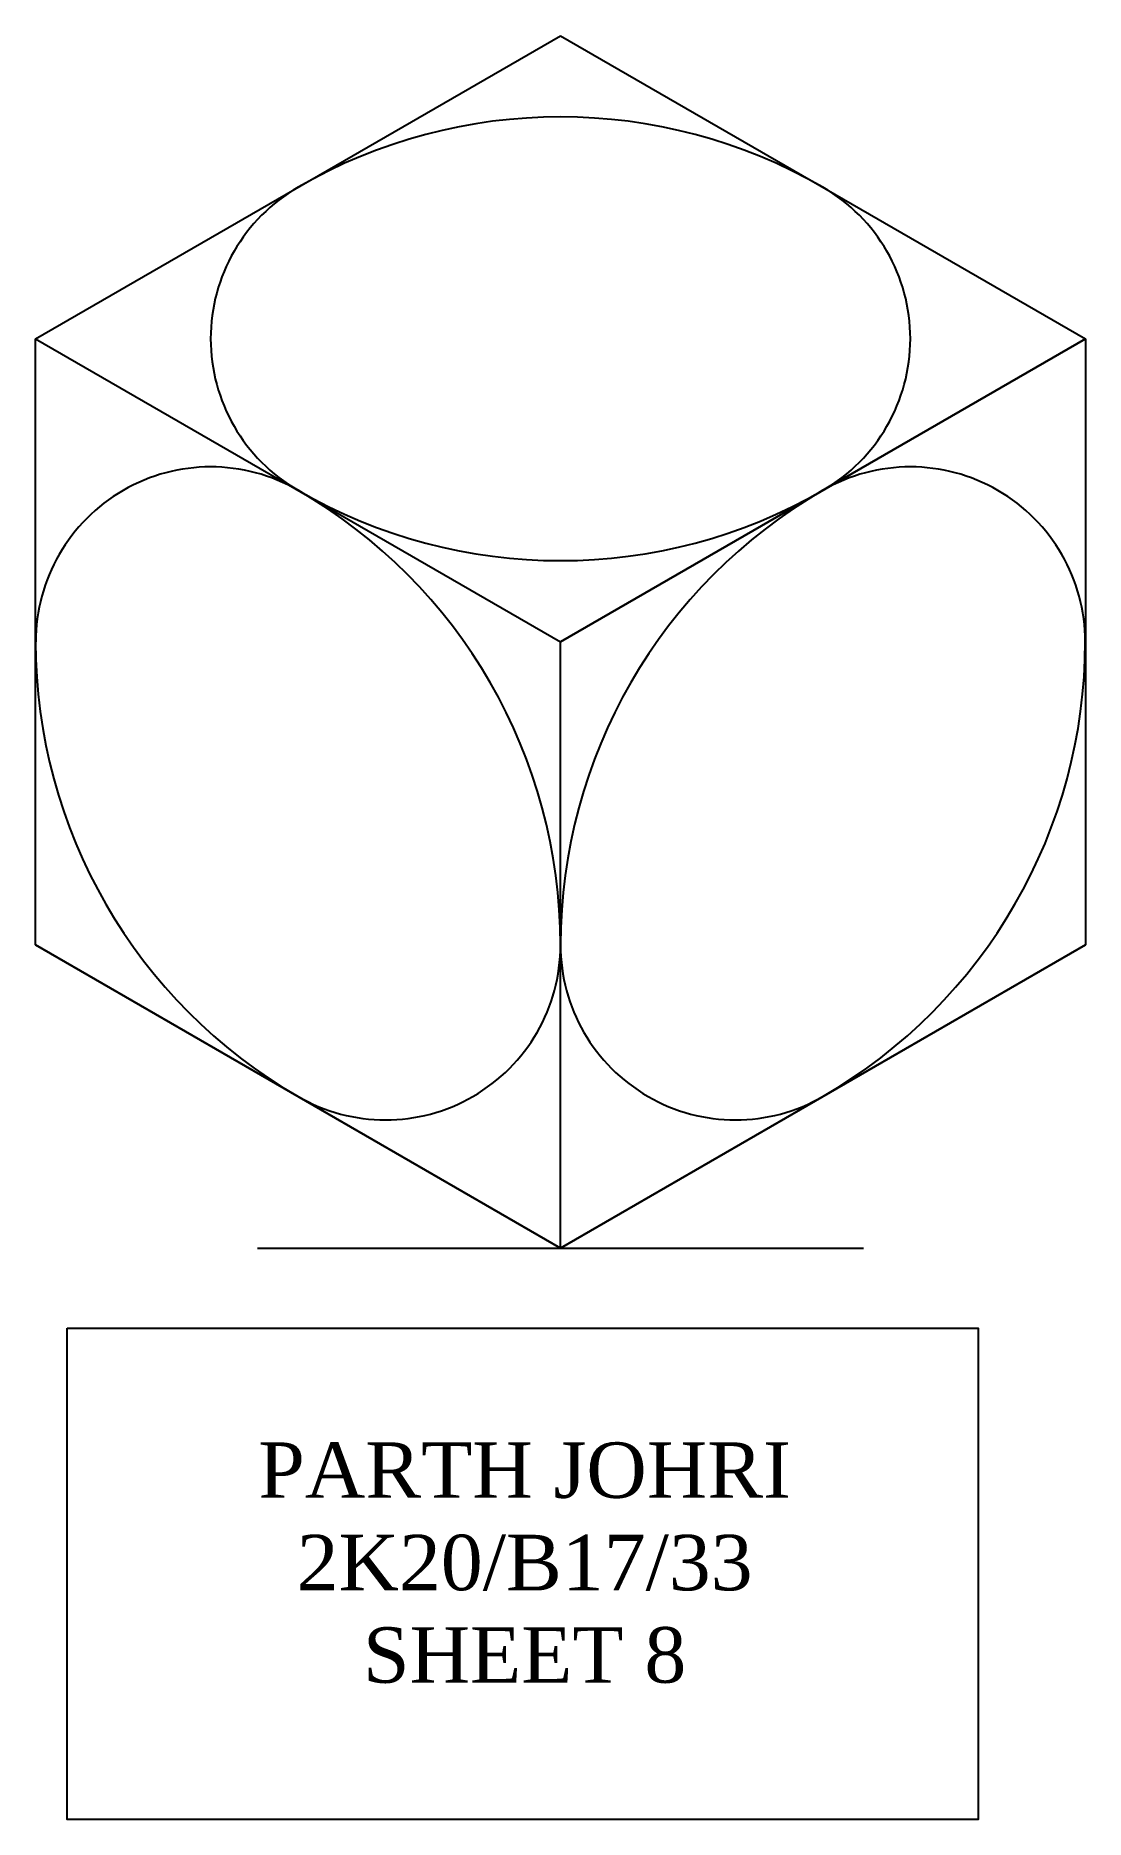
# Model space of a CAD drawing. Header units: millimetres. Extents: x 870 to 956, y 769 to 916.
import ezdxf

# ---------------------------------------------------------------- set-up
doc = ezdxf.new("R2010")
doc.units = ezdxf.units.MM
doc.styles.get("Standard").update_dxf_attribs({"font": 'Arial.ttf'})

msp = doc.modelspace()

# ---------------------------------------------------------------- linework, layer by layer
at = {"color": 7}
for p, q in [((869.84, 890.67), (913.14, 915.67)), ((913.14, 915.67), (956.45, 890.67)), ((869.84, 840.67), (869.84, 890.67)), ((869.84, 890.67), (913.14, 865.67)), ((913.14, 865.67), (956.45, 890.67)), ((956.45, 890.67), (913.14, 865.67)), ((956.45, 890.67), (956.45, 840.67)), ((913.14, 815.67), (913.14, 865.67)), ((913.14, 815.67), (869.84, 840.67)), ((869.84, 840.67), (913.14, 815.67)), ((913.14, 815.67), (956.45, 840.67)), ((956.45, 840.67), (913.14, 815.67)), ((888.14, 815.67), (938.14, 815.67))]:
    msp.add_line(p, q, dxfattribs=at)
msp.add_lwpolyline([(872.45, 809.06), (947.61, 809.06), (947.61, 768.54), (872.45, 768.54)], close=True)
msp.add_arc((913.14, 865.67), 43.3, 60, 120)
for centre, radius, start, end in [((898.71, 890.67), 14.43, 120, 240), ((927.58, 890.67), 14.43, 300, 60), ((884.28, 865.67), 14.43, 60, 180), ((942.01, 865.67), 14.43, 0, 120), ((913.14, 915.67), 43.3, 240, 300), ((869.84, 840.67), 43.3, 0, 60), ((956.45, 840.67), 43.3, 120, 180), ((913.14, 865.67), 43.3, 180, 240), ((913.14, 865.67), 43.3, 300, 360), ((898.71, 840.67), 14.43, 240, 360), ((927.58, 840.67), 14.43, 180, 300)]:
    msp.add_arc(centre, radius, start, end, dxfattribs=at)

# ---------------------------------------------------------------- texts
at = {"insert": (830.92, 799.64), "char_height": 4.5743, "attachment_point": 1}
msp.add_mtext_dynamic_manual_height_columns('\\A1;\\pxqc,t24;{\\fTimes New Roman|b0|i0|c0|p0;PARTH JOHRI\\P2K20/B17/33\\PSHEET 8}', width=158.5314, gutter_width=22.87, heights=[0], dxfattribs=at)

doc.saveas('drawing.dxf')
